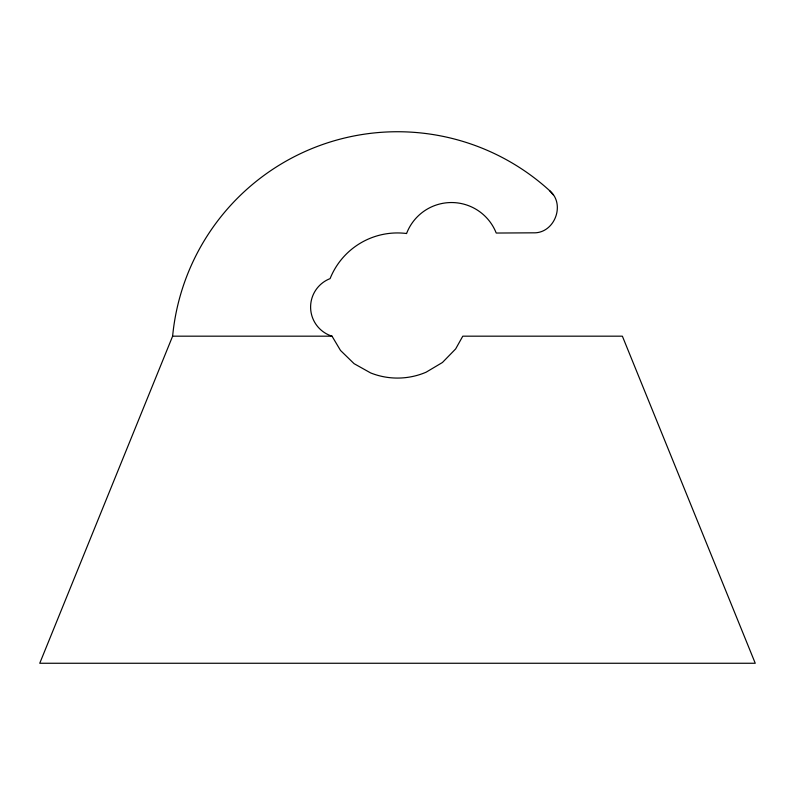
<?xml version="1.0" encoding="UTF-8"?>
<svg xmlns="http://www.w3.org/2000/svg" width="795" height="795" viewBox="0 0 795 795"><rect width="100%" height="100%" fill="white"/><g stroke="black" fill="none" stroke-linecap="round" stroke-linejoin="round"><path stroke-width="1.19" d="M172.624 336.176L39.75 663.259L755.25 663.259L622.376 336.176L462.789 336.176L455.654 348.925L442.437 362.49L426.15 372.179A71.043 69.394 0 0 1 370.609 372.915L354.083 363.663L340.508 350.446L332.022 336.176A30.498 30.498 0 0 1 330.094 278.618A72.574 72.574 0 0 1 406.026 233.442L406.553 233.571A48.048 48.048 0 0 1 496.219 233.044L533.336 232.826C554.642 233.69 565.941 204.007 549.454 190.492A225.889 225.889 0 0 0 172.624 336.176L332.022 336.176M549.454 190.492L553.141 194.775"/></g></svg>
